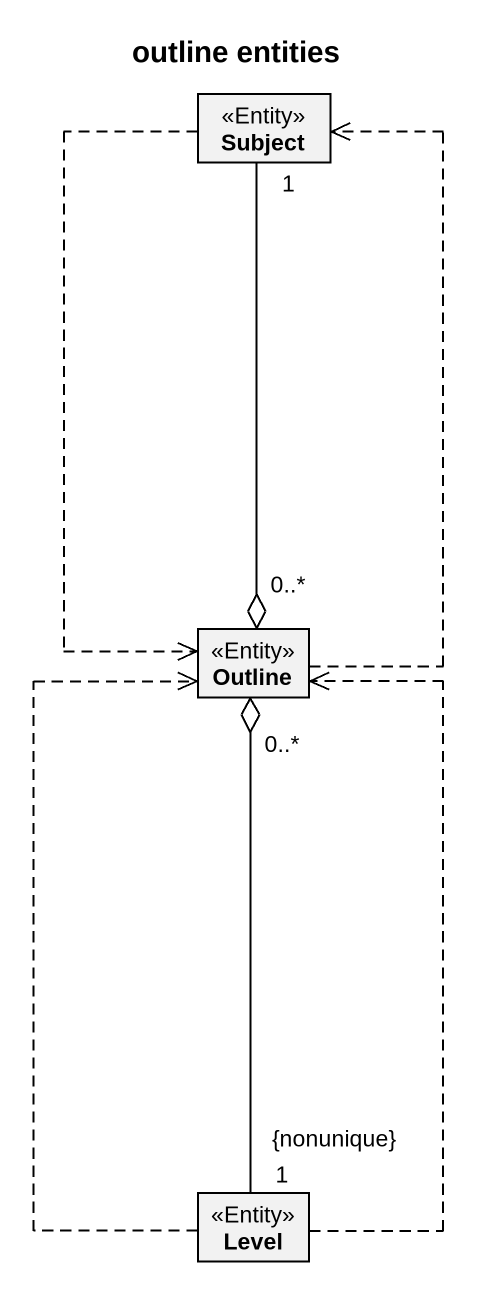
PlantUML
@startuml
title outline entities
hide circle
hide empty members
class Subject <<Entity>>
class Outline <<Entity>>
class Level <<Entity>>
Subject ..> Outline
Outline "0..*" o-up- "1" Subject
Outline .up.> Subject
Outline "0..*" o-- "1\n{nonunique}" Level
Level .up.> Outline
Level .up.> Outline
@enduml
